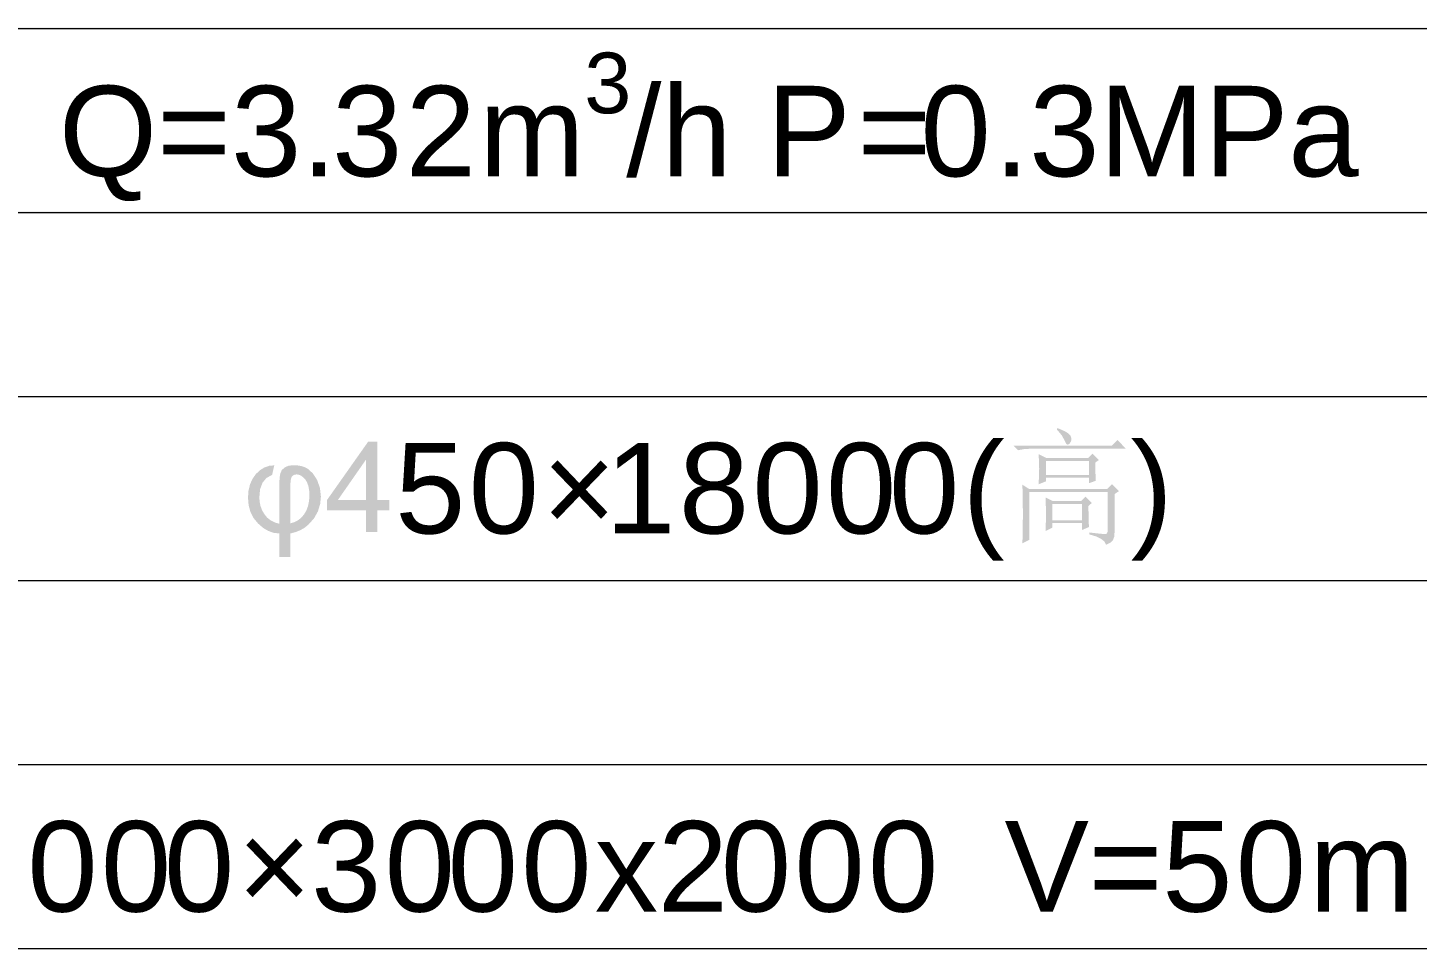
# Model space of a CAD drawing. Header units: millimetres. Extents: x 0 to 383, y 25 to 284.
# Drawn here: x 71.46 to 118.11, y 56.15 to 87.09 of the extents above; entities that cross this region are included whole.
import ezdxf

# ---------------------------------------------------------------- set-up
doc = ezdxf.new("R2010")
doc.units = ezdxf.units.MM

msp = doc.modelspace()

# ---------------------------------------------------------------- hatches: boundary and pattern name
h = msp.add_hatch(color=0)
h.dxf.hatch_style = 2
h.paths.add_polyline_path([(0.338667, 87.051003), (382.982611, 87.051003), (382.982611, 87.093337), (0.338667, 87.093337)])
h = msp.add_hatch(color=0)
h.dxf.hatch_style = 2
h.paths.add_polyline_path([(0.338667, 80.870337), (382.982611, 80.870337), (382.982611, 80.91267), (0.338667, 80.91267)])
h = msp.add_hatch(color=0)
h.dxf.hatch_style = 2
h.paths.add_polyline_path([(0.338667, 74.68967), (382.982611, 74.68967), (382.982611, 74.732003), (0.338667, 74.732003)])
h = msp.add_hatch(color=0)
h.paths.add_polyline_path([(106.010384, 73.599587), (106.02692, 73.649196), (106.148877, 73.600706), (106.250162, 73.554801), (106.330778, 73.511995), (106.390722, 73.472807), (106.465825, 73.39357), (106.495453, 73.301931), (106.487185, 73.211669), (106.445844, 73.142078), (106.399679, 73.100048), (106.374186, 73.086957), (106.324576, 73.12003), (106.274967, 73.219248), (106.175748, 73.405283)])
h.paths.add_polyline_path([(104.555175, 73.053884), (107.845931, 73.053884), (108.044368, 73.252321), (108.325488, 72.954665), (105.100878, 72.954665), (104.894173, 72.942263), (104.704003, 72.905056)])
h.paths.add_polyline_path([(107.10179, 70.143467), (107.288859, 70.121677), (107.436653, 70.105571), (107.545174, 70.094633), (107.61442, 70.088345), (107.657828, 70.092566), (107.688834, 70.113839), (107.707438, 70.152683), (107.713639, 70.209613), (107.713639, 71.499457), (105.084342, 71.499457), (105.084342, 69.89542), (104.852832, 69.779665), (104.869368, 70.760828), (104.852832, 71.747503), (105.084342, 71.598675), (107.697102, 71.598675), (107.862467, 71.76404), (108.093977, 71.53253), (107.945149, 71.433311), (107.945149, 70.143467), (107.932747, 69.998084), (107.89554, 69.889908), (107.812858, 69.803781), (107.66403, 69.730056), (107.604085, 69.838576), (107.490397, 69.932627), (107.322965, 70.012209), (107.10179, 70.077321)])
h.paths.add_polyline_path([(105.398535, 71.76404), (105.415071, 72.27667), (105.398535, 72.772764), (105.663118, 72.640472), (107.052181, 72.640472), (107.201009, 72.7893), (107.415983, 72.574326), (107.300227, 72.491644), (107.301261, 72.304575), (107.304362, 72.140244), (107.309529, 71.998651), (107.316764, 71.879795), (107.085253, 71.797113), (107.085253, 71.979014), (105.646582, 71.979014), (105.646582, 71.863259)])
h.paths.add_polyline_path([(105.646582, 72.541253), (105.646582, 72.078233), (107.085253, 72.078233), (107.085253, 72.541253)])
h.paths.add_polyline_path([(107.068717, 71.036436), (107.072851, 70.660231), (107.085253, 70.325368), (106.853743, 70.226149), (106.853743, 70.45766), (105.861556, 70.45766), (105.861556, 70.308832), (105.630045, 70.193076), (105.646582, 70.755316), (105.630045, 71.317556), (105.861556, 71.2018), (106.82067, 71.2018), (106.969498, 71.350628), (107.184472, 71.135655)])
h.paths.add_polyline_path([(105.861556, 71.102582), (105.861556, 70.556878), (106.853743, 70.556878), (106.853743, 71.102582)])
h = msp.add_hatch(color=0)
h.paths.add_polyline_path([(82.814936, 70.160003), (82.814936, 70.887608), (81.503044, 70.887608), (81.503044, 71.229361), (82.886594, 73.191687), (83.189763, 73.191687), (83.189763, 71.229361), (83.597662, 71.229361), (83.597662, 70.887608), (83.189763, 70.887608), (83.189763, 70.160003)])
h.paths.add_polyline_path([(82.814936, 71.229361), (82.814936, 72.590863), (81.866846, 71.229361)])
h = msp.add_hatch(color=0)
h.paths.add_polyline_path([(79.735495, 72.397937), (79.663837, 72.078233), (79.475735, 71.975827), (79.341376, 71.817094), (79.260761, 71.601518), (79.233889, 71.32858), (79.24431, 71.17157), (79.275919, 71.023344), (79.329232, 70.884421), (79.404766, 70.755316), (79.498644, 70.6418), (79.614227, 70.549988), (79.750481, 70.480914), (79.906372, 70.435611), (79.906372, 71.797113), (79.91464, 71.990038), (79.939444, 72.133354), (79.990432, 72.240152), (80.08276, 72.32628), (80.210918, 72.383468), (80.380417, 72.40345), (80.52201, 72.395354), (80.649134, 72.371755), (80.761789, 72.333686), (80.859974, 72.282182), (81.029473, 72.129909), (81.174167, 71.907356), (81.268562, 71.63726), (81.300946, 71.350628), (81.276141, 71.102582), (81.201727, 70.854535), (81.069436, 70.615445), (80.870998, 70.397026), (80.746975, 70.298755), (80.606415, 70.21857), (80.449319, 70.155955), (80.275686, 70.110394), (80.275686, 69.316644), (79.906372, 69.316644), (79.906372, 70.110394), (79.718442, 70.131151), (79.535679, 70.193765), (79.359118, 70.298755), (79.189792, 70.446635), (79.041911, 70.625264), (78.936922, 70.82973), (78.874307, 71.059001), (78.85355, 71.312043), (78.870087, 71.544587), (78.919696, 71.754394), (79.002378, 71.941462), (79.118134, 72.105793), (79.256454, 72.235932), (79.406144, 72.328347), (79.566168, 72.382521)])
h.paths.add_polyline_path([(80.275686, 70.452148), (80.402896, 70.485307), (80.520288, 70.543787), (80.628377, 70.628106), (80.727682, 70.73878), (80.808125, 70.872191), (80.866864, 71.024722), (80.902865, 71.196891), (80.915095, 71.389214), (80.905966, 71.559574), (80.879266, 71.706162), (80.836031, 71.827946), (80.777292, 71.923892), (80.706064, 71.997101), (80.633287, 72.050672), (80.559476, 72.083573), (80.485148, 72.094769), (80.388685, 72.074788), (80.325295, 72.017599), (80.303591, 71.969109), (80.288088, 71.898399), (80.278786, 71.805984), (80.275686, 71.692382)])
h = msp.add_hatch(color=0)
h.dxf.hatch_style = 2
h.paths.add_polyline_path([(0.338667, 68.509003), (382.982611, 68.509003), (382.982611, 68.551337), (0.338667, 68.551337)])
h = msp.add_hatch(color=0)
h.dxf.hatch_style = 2
h.paths.add_polyline_path([(0.338667, 62.328337), (382.982611, 62.328337), (382.982611, 62.37067), (0.338667, 62.37067)])
h = msp.add_hatch(color=0)
h.dxf.hatch_style = 2
h.paths.add_polyline_path([(0.338667, 56.14767), (382.982611, 56.14767), (382.982611, 56.190003), (0.338667, 56.190003)])

# ---------------------------------------------------------------- linework, layer by layer
at = {"color": 0, "lineweight": 0}
for points in [[(0.359833, 87.07217), (382.961444, 87.07217)], [(0.359833, 80.891503), (382.961444, 80.891503)], [(0.359833, 74.710837), (382.961444, 74.710837)], [(0.359833, 68.53017), (382.961444, 68.53017)], [(0.359833, 62.349503), (382.961444, 62.349503)], [(0.359833, 56.168837), (382.961444, 56.168837)]]:
    msp.add_lwpolyline(points, dxfattribs=at)

# ---------------------------------------------------------------- texts
at = {"color": 0, "attachment_point": 1}
for s, insert, char_height in [('{\\fArial|b0|i0|c0;3}', (90.141778, 86.258213), 2.036488), ('{\\fArial|b0|i0|c0;Q=3.}', (72.502889, 85.144592), 3.039533), ('{\\fArial|b0|i0|c0;3}', (81.675111, 85.144592), 3.039533), ('{\\fArial|b0|i0|c0;2}', (84.144556, 85.144592), 3.039533), ('{\\fArial|b0|i0|c0;/h}', (91.552889, 85.144592), 3.039533), ('{\\fArial|b0|i0|c0; P}', (95.080667, 85.144592), 3.039533), ('{\\fArial|b0|i0|c0;0}', (101.430667, 85.144592), 3.039533), ('{\\fArial|b0|i0|c0;.3}', (103.900111, 85.144592), 3.039533), ('{\\fArial|b0|i0|c0;M}', (107.427889, 85.144592), 3.039533), ('{\\fArial|b0|i0|c0;P}', (110.955667, 85.144592), 3.039533), ('{\\fArial|b0|i0|c0;m}', (86.614, 85.144592), 3.039533), ('{\\fArial|b0|i0|c0;a}', (113.777889, 85.144592), 3.039533), ('{\\fArial|b0|i0|c0;=}', (99.314, 85.144592), 3.039533), ('{\\fArial|b0|i0|c0;(}', (102.841778, 73.150148), 3.039533), ('{\\fArial|b0|i0|c0;)}', (108.486222, 73.150148), 3.039533), ('{\\fArial|b0|i0|c0;5}', (83.791778, 73.150148), 3.039533), ('{\\fArial|b0|i0|c0;0}', (86.261222, 73.150148), 3.039533), ('{\\fArial|b0|i0|c0;1}', (90.847333, 73.150148), 3.039533), ('{\\fArial|b0|i0|c0;8}', (93.316778, 73.150148), 3.039533), ('{\\fArial|b0|i0|c0;0}', (95.786222, 73.150148), 3.039533), ('{\\fArial|b0|i0|c0;0}', (98.255667, 73.150148), 3.039533), ('{\\fArial|b0|i0|c0;0}', (100.372333, 73.150148), 3.039533), ('{\\fArial|b0|i0|c0;×}', (88.730667, 73.150148), 3.039533), ('{\\fArial|b0|i0|c0;0}', (71.444556, 60.450148), 3.039533), ('{\\fArial|b0|i0|c0;0}', (73.914, 60.450148), 3.039533), ('{\\fArial|b0|i0|c0;0}', (76.030667, 60.450148), 3.039533), ('{\\fArial|b0|i0|c0;3}', (80.969556, 60.450148), 3.039533), ('{\\fArial|b0|i0|c0;0}', (83.439, 60.450148), 3.039533), ('{\\fArial|b0|i0|c0;0}', (85.555667, 60.450148), 3.039533), ('{\\fArial|b0|i0|c0;0}', (88.025111, 60.450148), 3.039533), ('{\\fArial|b0|i0|c0;2}', (92.611222, 60.450148), 3.039533), ('{\\fArial|b0|i0|c0;0}', (94.727889, 60.450148), 3.039533), ('{\\fArial|b0|i0|c0;0}', (97.197333, 60.450148), 3.039533), ('{\\fArial|b0|i0|c0;0}', (99.666778, 60.450148), 3.039533), ('{\\fArial|b0|i0|c0;  }', (102.136222, 60.450148), 3.039533), ('{\\fArial|b0|i0|c0;V}', (104.252889, 60.450148), 3.039533), ('{\\fArial|b0|i0|c0;5}', (109.544556, 60.450148), 3.039533), ('{\\fArial|b0|i0|c0;0}', (112.014, 60.450148), 3.039533), ('{\\fArial|b0|i0|c0;×}', (78.500111, 60.450148), 3.039533), ('{\\fArial|b0|i0|c0;x}', (90.494556, 60.450148), 3.039533), ('{\\fArial|b0|i0|c0;m}', (114.483444, 60.450148), 3.039533), ('{\\fArial|b0|i0|c0;=}', (107.075111, 60.450148), 3.039533)]:
    msp.add_mtext(s, dxfattribs=dict(at, insert=insert, char_height=char_height))

doc.saveas('drawing.dxf')
